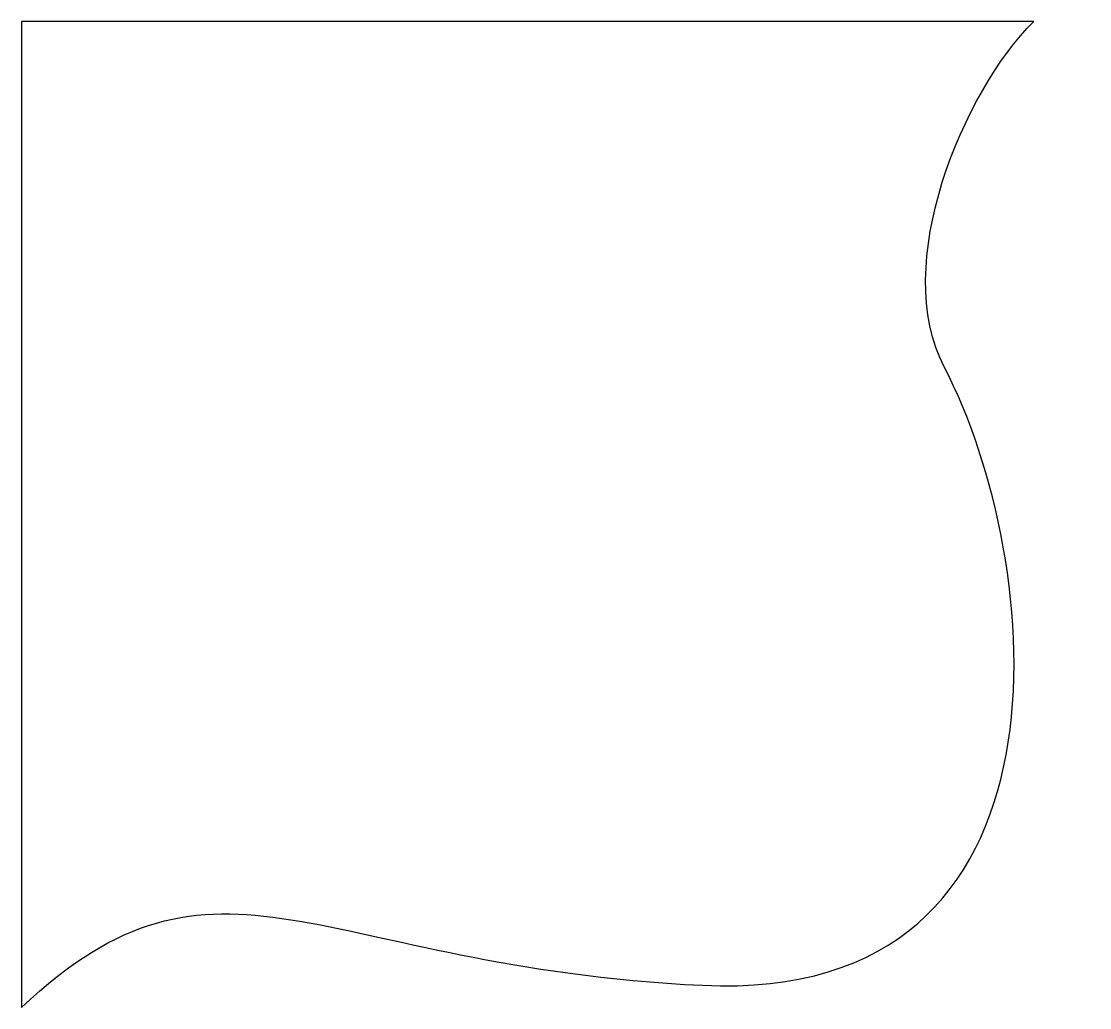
# Model space of a CAD drawing. Header units: centimetres. Extents: x -3.7 to 3.89, y -3.51 to 3.5.
import ezdxf

# ---------------------------------------------------------------- set-up
doc = ezdxf.new("R2010")
doc.units = ezdxf.units.CM
doc.header["$MEASUREMENT"] = 0
doc.layers.add('Camada 1', color=7, linetype='Continuous')

msp = doc.modelspace()

# ---------------------------------------------------------------- linework, layer by layer
at = {"layer": 'Camada 1'}
msp.add_open_spline([(-3.70104, 3.49843), (-3.70104, 3.49843), (3.49562, 3.49843), (3.49562, 3.49843), (3.49562, 3.49843), (2.99291, 2.99572), (2.47592, 1.77134), (2.86062, 1.0378), (2.86062, 1.0378), (3.57084, -0.31642), (3.8925, -3.48658), (1.14083, -3.35428), (1.14083, -3.35428), (-1.61084, -3.22198), (-2.29875, -2.19011), (-3.70105, -3.51303), (-3.70105, -3.51303), (-3.70105, -3.51303), (-3.70105, 3.28676), (-3.70105, 3.28676), (-3.70105, 3.28676), (-3.70105, 3.28676), (-3.70104, 3.49843), (-3.70104, 3.49843)], degree=3, knots=[0, 0, 0, 0, 0.1428571, 0.1428571, 0.1428571, 0.1428571, 0.2857143, 0.2857143, 0.2857143, 0.2857143, 0.4285714, 0.4285714, 0.4285714, 0.4285714, 0.5714286, 0.5714286, 0.5714286, 0.5714286, 0.7142857, 0.7142857, 0.7142857, 0.7142857, 1, 1, 1, 1], dxfattribs=at)

doc.saveas('drawing.dxf')
